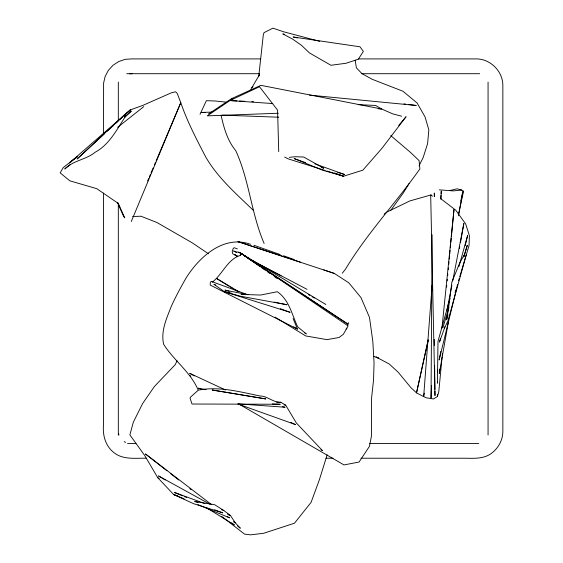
<?xml version="1.0" encoding="UTF-8"?>
<svg xmlns="http://www.w3.org/2000/svg" width="563" height="563" viewBox="0 0 563 563"><rect width="100%" height="100%" fill="white"/><g stroke="black" fill="none" stroke-linecap="round" stroke-linejoin="round"><path stroke-width="0.84" d="M278.72 151.616L277.587 110.165L259.487 86.73L229.908 100.566L207.261 115.858L278.27 113.254M434.305 196.508L434.319 193.003L434.376 196.515M432.102 234.736L431.033 397.957L431.525 385.662M440.984 198.943L441.279 191.054L441.082 193.679M440.702 198.936L440.956 195.431M432.11 285.35L423.657 396.598L426.184 397.788L433.468 398.956L437.451 396.486L438.788 391.686L442.082 356.984M442.244 355.232L442.405 353.487M437.564 381.468L437.395 383.213L438.007 341.298L450.006 298.425M446.579 287.109L446.748 285.364M447.163 280.993L447.332 279.248M447.662 275.75L447.831 274.005M448.247 269.635L448.415 267.889M448.746 264.392L449 261.774M449.253 259.149L449.584 255.658M449.753 253.906L450.083 250.415M450.337 247.79L450.667 244.3M450.836 242.547L451.252 238.184M451.42 236.432L454.01 209.352L441.955 328.13M437.697 370.053L437.43 372.671L437.74 370.947M439.717 369.173L439.274 373.543L448.732 319.932M458.528 215.756L462.814 191.596L460.773 201.04M459.436 248.424L459.739 246.7M460.506 242.386L463.863 223.405L452.694 280.944M424.284 393.15L423.657 396.598L416.521 392.883L410.849 387.576L398.132 372.157L389.181 363.98L376.035 356.963L378.603 358.138L373.846 356.428M447.022 310.143L451.864 285.237M440.822 351.396L439.14 360.01L457.599 284.287M428.19 339.693L416.521 392.883L428.14 340.678M458.493 214.334L463.574 191.202L461.639 190.055L457.149 188.802L449.626 190.59M465.158 245.623L467.656 235.39L458.951 266.489M447.972 314.816L446.593 319.861L448.331 310.002L451.885 282.077L459.858 262.618L464.574 254.293L467.325 245.236L463.828 256.827M463.884 256.819L464.574 254.293M466.241 254.828L448.042 320.65L444.376 328.391L439.471 342.128L440.421 338.75M442.947 327.652L448.915 307.468M444.376 328.391L444.876 326.723M455.059 292.443L455.805 289.938M458.542 280.74L459.309 278.249M459.809 276.581L469.021 245.658L469.422 235.791L465.664 223.947L455.734 210.175L440.365 198.387M327.152 454.805L319.397 479.704L311.107 502.337L294.484 523.203L263.716 533.267L250.535 534.85L244.546 534.104L221.709 516.391M347.427 325.695L348.511 322.662M240.302 255.56L241.098 253.329L238.888 252.217L235.679 251.851L233.603 250.936L236.72 252.569M131.27 221.548L180.779 102.67L177.254 93.472L175.6 91.783L171.384 92.804L142.868 105.38L130.398 109.876L124.958 114.388L77.117 158.977L104.725 133.537M147.626 180.976L148.653 178.555M149.336 176.944L150.363 174.523M151.046 172.904L153.094 168.063M154.466 164.832L155.487 162.411M156.169 160.8L180.779 102.67C187.254 121.636 196.571 139.378 205.791 157.112C217.909 178.014 236.383 193.954 253.554 210.569M200.034 114.324L206.354 100.7L214.89 100.967L226.242 102.17M177.085 360.813L175.156 364.74L154.445 386.45L142.657 403.488L133.347 422.13L129.877 434.882L144.733 455.558L157.717 477.621L173.594 494.476L193.63 503.709L222.772 512.858L214.573 509.789M419.041 165.874L423.221 157.373L427.613 143.593L428.837 129.807L425.016 116.83L417.099 102.994L402.925 91.22L372.143 79.27L361.974 73.64L356.393 67.863L355.176 60.199M259.416 74.879L258.769 76.16L263.336 34.625L264.075 32.619L272.921 28.15L283.435 31.732L319.664 41.345M275.117 317.145L305.674 335.935L326.99 339.63L339.01 337.504L343.324 334.338L348.096 325.886L241.098 253.329L240.19 255.454C227.318 259.473 222.54 274.406 212.258 282.169M259.311 74.999L250.852 89.411L252.597 89.58M409.252 183.334L403.263 193.01L390.483 210.752M342.29 273.231L345.52 269.1C367.097 233.342 395.923 202.877 419.878 168.914L419.104 160.631L410.251 152.165L390.743 135.613M398.703 125.422L406.064 116.71L382.003 148.266L362.832 170.174L343.564 176.219L322.648 170.23L294.09 158.534L305.639 162.658M346.118 329.038L346.928 328.18M251.858 87.589L252.991 86.406M124.592 116.935L125.859 115.746C117.252 128.814 109.532 144.536 95.295 152.151C86.167 159.765 73.274 160.321 64.752 168.977L70.248 164.642M124.923 117.083L131.292 111.143L124.726 116.928M107.287 131.172L113.712 125.253M115.633 123.48L118.202 121.115M119.49 119.933L122.699 116.97M123.98 115.788L130.398 109.876L69.46 162.918L77.694 156.465M117.618 127.322L143.762 106.639M77.124 156.732L63.281 167.542L60.15 172.855L69.784 180.814L96.794 188.682L118.314 203.461L124.754 217.902L123.543 216.206L117.428 202.511M384.121 214.102L386.936 212.012L409.927 200.907L431.251 194.868M208.507 113.944L231.407 98.729L260.894 85.33L381.665 109.018L392.791 113.895L401.679 116.217M461.639 190.055L453.314 190.899L439.365 189.865M289.276 157.344L295.174 156.739L303.71 157.021L323.711 168.238L321.262 167.253M129.856 73.844L132.326 73.704M132.594 216.502L141.01 216.234L156.978 222.533L192.447 242.956L208.423 253.786M211.625 112.128L201.068 112.431L205.46 112.579M260.563 58.911L131.897 58.911L125.359 59.291L118.687 61.55L112.952 65.315L108.363 70.361L105.14 76.462L103.606 83.05L103.536 133.734M358.335 58.911L477.368 58.918C490.936 59.509 502.646 71.459 502.85 85.062L502.85 431.427C502.865 440.386 498.009 448.831 490.697 453.884C482.041 459.725 471.322 458.05 461.498 458.226L360.989 458.226M126.724 73.704L259.691 73.704M361.826 73.704L479.655 73.704M127.569 443.44L135.972 443.44M369.574 443.44L478.817 443.44M146.324 458.226C135.268 457.993 122.825 460.062 113.613 452.37C105.33 445.769 102.466 434.889 103.536 424.685L103.536 193.081M325.998 458.226L333.007 458.226M276.51 402.165L280.867 402.299L285.737 405.212L296.335 422.975L322.43 450.569L320.917 449.689M221.913 115.126L278.791 117.217M272.344 403.945L280.24 404.255L192.004 404.023L190.048 398.125L190.667 396.978L198.31 390.152C218.972 386.07 239.789 391.848 260 395.972C267.657 396.007 273.048 402.665 280.867 402.299M231.407 98.729L233.152 98.806M358.159 104.648L375.648 105.464L381.665 109.018L378.174 108.779M236.917 100.911L229.908 100.566L272.809 103.564M239.542 101.037L244.799 101.298M251.802 101.643L253.554 101.727M238.796 403.924L285.096 407.225L282.513 406.704M309.467 95.105L416.205 105.464L408.379 104.451M404.037 103.895L405.775 104.12M242.815 294.667L241.091 294.365L260.563 295.054L277.306 291.725C289.213 299.847 291.859 314.597 297.686 326.857L306.293 333.922L304.808 333M206.079 389.695L198.373 388.189L201.667 389.357M284.019 404.874L285.737 405.212M248.1 294.709L224.947 290.114L229.148 291.395M231.287 293.14L224.426 291.711L213.898 284.266L215.538 284.871M274.195 302.078L287.067 304.759L240.549 296.222L224.426 291.711L290.107 312.31L280.275 308.693M250.57 244.321C223.983 234.63 199.584 256.622 186.325 277.594C180.997 286.87 175.902 296.286 171.433 306.005C166.697 318.222 160.652 330.805 163.608 344.218C173.735 360.397 190.294 371.742 198.049 389.73M297.44 37.932L293.203 36.989L359.975 46.792L363.367 51.374L358.3 59.235L346.048 63.26L330.938 65.273L309.509 52.957L301.451 45.279L292.542 39.058L282.809 33.907L284.512 34.343M337.786 172.398L344.479 174.474L314.893 163.833M198.021 502.52L194.685 501.485L214.686 504.722L223.856 510.542L230.506 515.581L235.25 522.781L240.345 528.214L237.579 526.046M325.132 170.448L288.27 158.9L284.625 157.07M326.807 170.976L343.564 176.219L334.492 172.982M300.501 262.231L237.896 241.604L334.352 273.442L348.8 282.816L360.989 297.588L369.497 317.448L372.812 341.319L374.064 362.931L373.536 380.053L371.439 399.23L371.545 435.565L369.476 446.304L359.088 462.026L344 464.932L238.684 403.931M323.753 269.909L334.352 273.442M253.906 245.264L280.219 254.589M283.506 255.75L294.196 259.543M237.706 403.924L295.547 424.615L290.789 422.405M247.593 294.66L211.09 281.345L210.266 282.936L210.217 285.068L297.426 329.102L293.105 318.503M204.932 503.618L174.502 492.47L182.616 495.82M221.386 509.642L223.856 510.542M177.69 496.01L173.594 494.476L184.129 498.881M237.403 248.937L234.109 247.692L233.166 248.6L232.202 251.351L232.674 253.765L237.333 256.193M184.242 496.489L186.677 497.495M228.071 514.575L230.506 515.581L227.445 513.892M197.909 504.631L229.521 517.833L227.227 516.553M225.517 389.983L189.71 373.297L194.263 375.95M237.079 255.947L234.743 254.722L237.776 256.496M248.867 258.776L307.046 289.347M252.301 260.732L281.127 275.842M209.823 504.188L158.499 475.904L165.205 480M189.379 375.232L190.899 376.119M308.285 294.491L309.798 295.378M312.071 296.715L314.337 298.045M293.668 326.871L297.426 329.102M238.951 291.831L216.368 278.361L229 286.166M325.886 304.499L238.888 252.217L241.816 254.145M233.758 521.866L235.25 522.781L233.856 521.711M230.485 287.088L232.716 288.467M234.201 289.382L237.178 291.219M157.717 477.621L159.202 478.543M206.846 507.967L234.384 524.976L231.604 522.823M432.539 196.177L430.681 194.974L434.995 395.578L434.939 391.186M244.018 255.595L347.962 324.154L241.098 253.329L259.81 266.398M261.246 267.404L264.849 269.916M267.728 271.929L269.881 273.435M274.202 276.454L277.08 278.467M211.582 504.645L145.458 453.968L166.929 470.774M170.392 473.483L178.703 479.986M189.787 488.656L191.167 489.74M117.498 202.321L118.314 203.461M264.131 243.462C251.239 213.581 249.36 180.322 235.763 150.68C227.48 140.708 223.926 128.054 221.175 115.64M434.277 339.348L434.355 345.499M434.615 365.704L434.918 389.427M488.065 82.107L488.065 435.037M118.321 82.107L118.321 120.756M118.321 204.791L118.321 435.037M125.577 442.349A12.295 12.295 0 0 1 124.205 441.624M118.976 435.079A12.295 12.295 0 0 1 118.561 433.538M265.715 398.921L212.272 390.011L265.715 398.921M437.451 396.486L437.402 394.726L437.451 396.486"/></g></svg>
